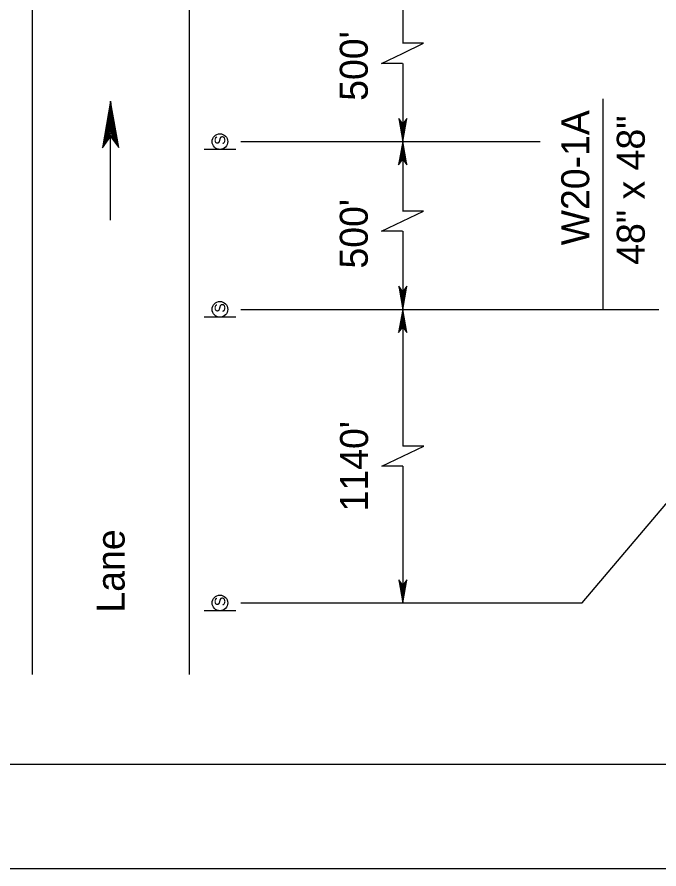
# Model space of a CAD drawing. Extents: x 499945 to 500993, y 499985 to 500645.
# Drawn here: x 500551.5 to 500643.3, y 499985 to 500106.8 of the extents above; entities that cross this region are included whole.
import ezdxf

# ---------------------------------------------------------------- set-up
doc = ezdxf.new("R2010")
doc.units = 0
for name, color, linetype in [('1', 7, 'Continuous'), ('24', 7, 'Continuous'), ('41', 7, 'Continuous'), ('5', 7, 'Continuous'), ('56', 7, 'Continuous'), ('60', 7, 'Continuous')]:
    doc.layers.add(name, color=color, linetype=linetype)

msp = doc.modelspace()

# ---------------------------------------------------------------- linework, layer by layer
at = {"layer": '1'}
for p, q in [((500553.65, 500369.26), (500553.65, 500012.81)), ((500576.13, 500336.79), (500576.13, 500012.81)), ((500606.64, 500112.96), (500606.64, 500103.03)), ((500609.6, 500103.03), (500606.6, 500103.03)), ((500606.6, 500101.59), (500609.6, 500103.03)), ((500603.6, 500100.15), (500606.6, 500101.59)), ((500606.6, 500100.15), (500603.6, 500100.15)), ((500606.64, 500100.15), (500606.64, 500088.98)), ((500583.5, 500088.98), (500626.29, 500088.98)), ((500606.64, 500088.98), (500606.64, 500079.05)), ((500609.6, 500079.05), (500606.6, 500079.05)), ((500606.6, 500077.6), (500609.6, 500079.05)), ((500603.6, 500076.16), (500606.6, 500077.6)), ((500606.6, 500076.16), (500603.6, 500076.16)), ((500606.64, 500076.16), (500606.64, 500065)), ((500583.5, 500065), (500643.26, 500065)), ((500606.64, 500065), (500606.64, 500045.45)), ((500609.64, 500045.45), (500606.64, 500045.45)), ((500606.64, 500044.01), (500609.64, 500045.45)), ((500603.64, 500042.57), (500606.64, 500044.01)), ((500606.64, 500042.57), (500603.64, 500042.57)), ((500606.64, 500042.57), (500606.64, 500023.03)), ((500632.27, 500023.03), (500646.91, 500040.35)), ((500583.5, 500023.03), (500632.27, 500023.03)), ((500000, 500000), (500990, 500000)), ((500993, 499985), (499944.83, 499985))]:
    msp.add_line(p, q, dxfattribs=at)
at = {"layer": '24'}
msp.add_line((500564.89, 500077.76), (500564.89, 500089.69), dxfattribs=at)
for points in [[(500564.89, 500094.75), (500563.71, 500088.1), (500564.89, 500089.69), (500566.05, 500088.13), (500564.89, 500094.75), (500564.9, 500094.31), (500563.8, 500088.29), (500564.9, 500089.81), (500565.96, 500088.4), (500564.92, 500094.07), (500564.89, 500093.85), (500563.97, 500088.69), (500564.9, 500089.85), (500565.81, 500088.66), (500564.89, 500093.75), (500564.92, 500093.52), (500564.11, 500089.02), (500564.89, 500089.89), (500565.7, 500089), (500564.92, 500092.88), (500564.92, 500092.51), (500564.28, 500089.35), (500564.87, 500089.97), (500565.53, 500089.3), (500564.89, 500092.44), (500564.87, 500092.09), (500564.46, 500089.71), (500564.92, 500090.17), (500565.38, 500089.67), (500564.89, 500091.76), (500564.86, 500091.42), (500564.58, 500090), (500564.9, 500090.23), (500565.26, 500089.85), (500564.89, 500091.25), (500564.67, 500090.32), (500564.92, 500090.46), (500565.18, 500090.05), (500564.92, 500091.02), (500564.77, 500090.41), (500564.97, 500090.66), (500565.09, 500090.37), (500564.9, 500090.66), (500564.87, 500090.51)], [(500606.64, 500088.98), (500607.23, 500092.3), (500606.64, 500091.51), (500606.06, 500092.28), (500606.64, 500088.98), (500606.64, 500089.2), (500607.19, 500092.21), (500606.63, 500091.44), (500606.11, 500092.15), (500606.62, 500089.32), (500606.64, 500089.43), (500607.1, 500092.01), (500606.63, 500091.43), (500606.18, 500092.02), (500606.64, 500089.48), (500606.62, 500089.59), (500607.03, 500091.84), (500606.64, 500091.4), (500606.24, 500091.85), (500606.62, 500089.91), (500606.62, 500090.1), (500606.95, 500091.68), (500606.65, 500091.37), (500606.32, 500091.7), (500606.64, 500090.13), (500606.65, 500090.31), (500606.85, 500091.5), (500606.62, 500091.27), (500606.4, 500091.51), (500606.64, 500090.47), (500606.66, 500090.64), (500606.79, 500091.35), (500606.63, 500091.23), (500606.46, 500091.43), (500606.64, 500090.73), (500606.75, 500091.19), (500606.62, 500091.12), (500606.5, 500091.33), (500606.62, 500090.84), (500606.7, 500091.15), (500606.6, 500091.02), (500606.54, 500091.17), (500606.63, 500091.02), (500606.65, 500091.1)], [(500606.64, 500088.98), (500606.05, 500085.65), (500606.64, 500086.45), (500607.22, 500085.67), (500606.64, 500088.98), (500606.65, 500088.76), (500606.1, 500085.75), (500606.65, 500086.51), (500607.17, 500085.8), (500606.66, 500088.64), (500606.64, 500088.53), (500606.18, 500085.95), (500606.65, 500086.53), (500607.1, 500085.93), (500606.64, 500088.48), (500606.66, 500088.37), (500606.25, 500086.11), (500606.64, 500086.55), (500607.05, 500086.1), (500606.66, 500088.04), (500606.66, 500087.86), (500606.33, 500086.28), (500606.63, 500086.59), (500606.96, 500086.25), (500606.64, 500087.82), (500606.63, 500087.65), (500606.43, 500086.46), (500606.66, 500086.69), (500606.89, 500086.44), (500606.64, 500087.48), (500606.62, 500087.31), (500606.49, 500086.6), (500606.65, 500086.72), (500606.83, 500086.53), (500606.64, 500087.23), (500606.53, 500086.76), (500606.66, 500086.83), (500606.79, 500086.63), (500606.66, 500087.11), (500606.58, 500086.81), (500606.68, 500086.93), (500606.74, 500086.79), (500606.65, 500086.93), (500606.63, 500086.86)], [(500606.64, 500065), (500607.23, 500068.32), (500606.64, 500067.52), (500606.06, 500068.3), (500606.64, 500065), (500606.64, 500065.22), (500607.19, 500068.23), (500606.63, 500067.46), (500606.11, 500068.17), (500606.62, 500065.34), (500606.64, 500065.45), (500607.1, 500068.02), (500606.63, 500067.45), (500606.18, 500068.04), (500606.64, 500065.5), (500606.62, 500065.61), (500607.03, 500067.86), (500606.64, 500067.42), (500606.24, 500067.87), (500606.62, 500065.93), (500606.62, 500066.12), (500606.95, 500067.69), (500606.65, 500067.39), (500606.32, 500067.72), (500606.64, 500066.15), (500606.65, 500066.33), (500606.85, 500067.51), (500606.62, 500067.28), (500606.4, 500067.53), (500606.64, 500066.49), (500606.66, 500066.66), (500606.79, 500067.37), (500606.63, 500067.25), (500606.46, 500067.45), (500606.64, 500066.74), (500606.75, 500067.21), (500606.62, 500067.14), (500606.5, 500067.35), (500606.62, 500066.86), (500606.7, 500067.17), (500606.6, 500067.04), (500606.54, 500067.18), (500606.63, 500067.04), (500606.65, 500067.12)], [(500606.64, 500065), (500606.05, 500061.67), (500606.64, 500062.47), (500607.22, 500061.69), (500606.64, 500065), (500606.65, 500064.77), (500606.1, 500061.76), (500606.65, 500062.53), (500607.17, 500061.82), (500606.66, 500064.66), (500606.64, 500064.54), (500606.18, 500061.97), (500606.65, 500062.54), (500607.1, 500061.95), (500606.64, 500064.49), (500606.66, 500064.38), (500606.25, 500062.13), (500606.64, 500062.57), (500607.05, 500062.12), (500606.66, 500064.06), (500606.66, 500063.88), (500606.33, 500062.3), (500606.63, 500062.6), (500606.96, 500062.27), (500606.64, 500063.84), (500606.63, 500063.66), (500606.43, 500062.48), (500606.66, 500062.71), (500606.89, 500062.46), (500606.64, 500063.5), (500606.62, 500063.33), (500606.49, 500062.62), (500606.65, 500062.74), (500606.83, 500062.54), (500606.64, 500063.25), (500606.53, 500062.78), (500606.66, 500062.85), (500606.79, 500062.65), (500606.66, 500063.13), (500606.58, 500062.82), (500606.68, 500062.95), (500606.74, 500062.81), (500606.65, 500062.95), (500606.63, 500062.88)], [(500606.64, 500023.03), (500607.23, 500026.35), (500606.64, 500025.56), (500606.06, 500026.33), (500606.64, 500023.03), (500606.64, 500023.25), (500607.19, 500026.26), (500606.63, 500025.49), (500606.11, 500026.2), (500606.62, 500023.37), (500606.64, 500023.48), (500607.1, 500026.06), (500606.63, 500025.48), (500606.18, 500026.07), (500606.64, 500023.53), (500606.62, 500023.64), (500607.03, 500025.89), (500606.64, 500025.45), (500606.24, 500025.9), (500606.62, 500023.96), (500606.62, 500024.15), (500606.95, 500025.73), (500606.65, 500025.42), (500606.32, 500025.75), (500606.64, 500024.18), (500606.65, 500024.36), (500606.85, 500025.54), (500606.62, 500025.32), (500606.4, 500025.56), (500606.64, 500024.52), (500606.66, 500024.69), (500606.79, 500025.4), (500606.63, 500025.28), (500606.46, 500025.48), (500606.64, 500024.78), (500606.75, 500025.24), (500606.62, 500025.17), (500606.5, 500025.38), (500606.62, 500024.89), (500606.7, 500025.2), (500606.6, 500025.07), (500606.54, 500025.22), (500606.63, 500025.07), (500606.65, 500025.15)]]:
    msp.add_lwpolyline(points, dxfattribs=at)
at = {"layer": '41'}
msp.add_lwpolyline([(499944.83, 500645), (500993, 500645), (500993, 499985), (499944.83, 499985)], close=True, dxfattribs=at)
at = {"layer": '5'}
msp.add_line((500635.26, 500065), (500635.26, 500095.07), dxfattribs=at)
at = {"layer": '56'}
for p, q in [((500582.76, 500087.85), (500578.26, 500087.85)), ((500582.76, 500063.87), (500578.26, 500063.87)), ((500582.76, 500021.9), (500578.26, 500021.9))]:
    msp.add_line(p, q, dxfattribs=at)
for centre in [(500580.51, 500088.98), (500580.51, 500065), (500580.51, 500023.03)]:
    msp.add_circle(centre, 1.12, dxfattribs=at)
at = {"layer": '60'}
msp.add_line((500643.26, 500065), (500643.26, 500065), dxfattribs=at)
for centre in [(500580.51, 500088.98), (500580.51, 500065), (500580.51, 500023.03)]:
    msp.add_circle(centre, 1.12, dxfattribs=at)

# ---------------------------------------------------------------- texts
at = {"layer": '1'}
for s, p in [("500'", (500601.64, 500094.81)), ("500'", (500601.64, 500070.83)), ("1140'", (500601.68, 500036.11))]:
    msp.add_text(s, height=4, rotation=90, dxfattribs=at).set_placement(p)
at = {"layer": '5'}
for s, p in [('W20-1A', (500633.29, 500074.15)), ('48" x 48"', (500641.23, 500071.37)), ('Lane', (500566.89, 500021.65))]:
    msp.add_text(s, height=4, rotation=90, dxfattribs=at).set_placement(p)
at = {"layer": '56'}
for p in [(500581.26, 500088.52), (500581.26, 500064.53), (500581.26, 500022.57)]:
    msp.add_text('S', height=1.5, rotation=90, dxfattribs=at).set_placement(p)

doc.saveas('drawing.dxf')
